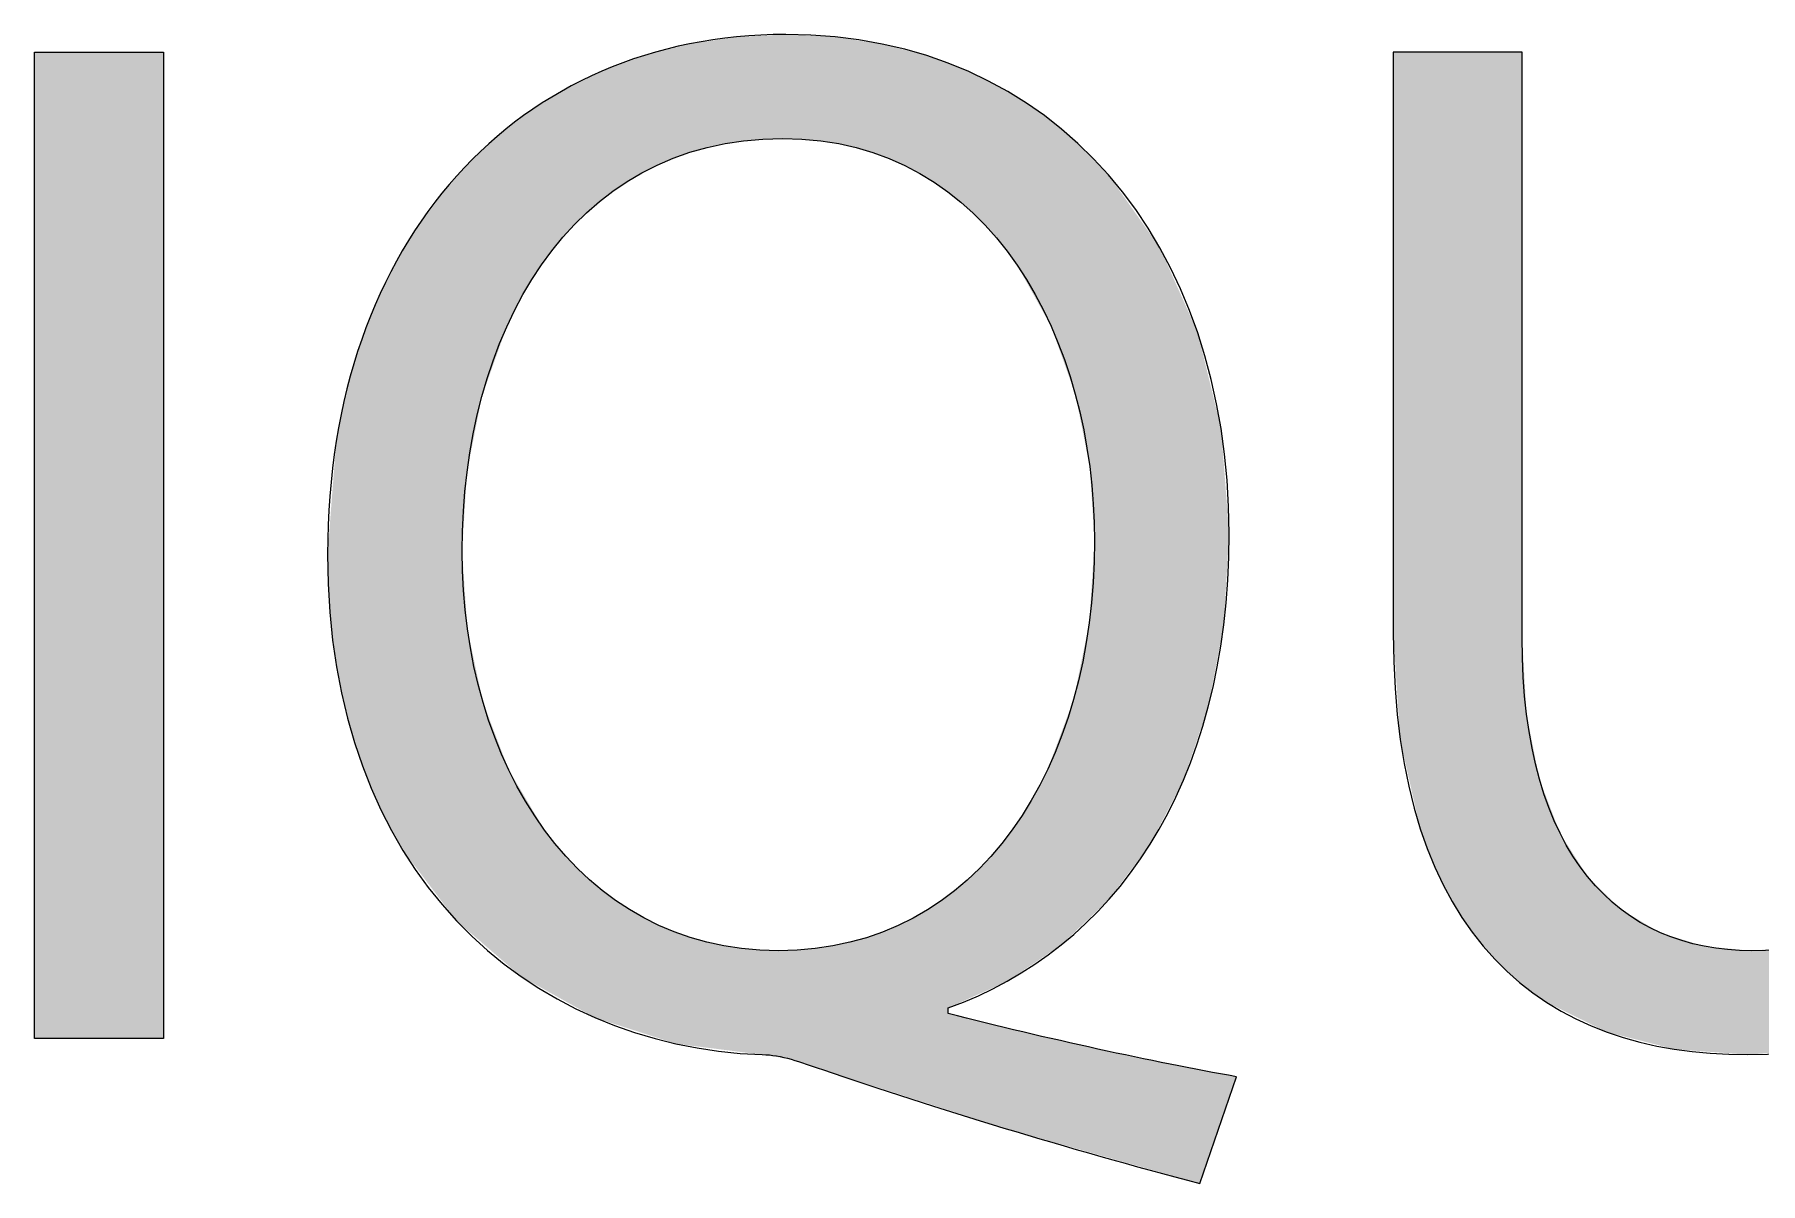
# Model space of a CAD drawing. Extents: x 0 to 360, y -268 to 0.
# Drawn here: x 331.18 to 334.715, y -194.297 to -191.943 of the extents above; entities that cross this region are included whole.
import ezdxf

# ---------------------------------------------------------------- set-up
doc = ezdxf.new("R2010")
doc.units = 0
doc.layers.add('LAYER_1', color=7, linetype='CONTINUOUS')

# ---------------------------------------------------------------- blocks, each defined once
blk = doc.blocks.new('*U411')
at = {"layer": 'LAYER_1', "color": 250, "extrusion": (0, 0, -1)}
for points in [[(-331.1801, -194), (-331.1801, -191.9792), (-331.444, -194)], [(-331.444, -194), (-331.1801, -191.9792), (-331.444, -191.9792)]]:
    blk.add_solid(points, dxfattribs=at)
blk = doc.blocks.new('*U412')
at = {"layer": 'LAYER_1', "color": 250}
for points in [[(332.6182, -192.1635), (332.5577, -191.9572), (332.6182, -191.9482)], [(332.6281, -192.1617), (332.6182, -191.9482), (332.6281, -191.9477)], [(332.6325, -192.1609), (332.6281, -191.9477), (332.6325, -191.9475)], [(332.6705, -192.1587), (332.6325, -191.9475), (332.6705, -191.9456)], [(332.7036, -192.1568), (332.6705, -191.9456), (332.7036, -191.9441)], [(332.7125, -192.1562), (332.7036, -191.9441), (332.7125, -191.9436)], [(332.7187, -192.1566), (332.7125, -191.9436), (332.7187, -191.9433)], [(332.7125, -192.1562), (332.7125, -191.9436), (332.7187, -192.1566)], [(332.7187, -192.1566), (332.7187, -191.9433), (332.7298, -192.1573)], [(332.7298, -192.1573), (332.7298, -191.9439), (332.7791, -192.1603)], [(332.7791, -192.1603), (332.7791, -191.9463), (332.7903, -192.161)], [(332.7903, -192.161), (332.7903, -191.9468), (332.7938, -192.1617)], [(332.7938, -192.1617), (332.7938, -191.947), (332.8199, -192.1667)], [(332.8199, -192.1667), (332.8199, -191.9483), (332.8503, -192.1725)], [(332.8503, -192.1725), (332.8503, -191.9528), (332.863, -192.1749)], [(332.4239, -192.2268), (332.3701, -192.0081), (332.4239, -191.9881)], [(332.4279, -192.2249), (332.4239, -191.9881), (332.4279, -191.9866)], [(332.4295, -192.2242), (332.4279, -191.9866), (332.4295, -191.9861)], [(332.4882, -192.1968), (332.4295, -191.9861), (332.4882, -191.9711)], [(332.4903, -192.1961), (332.4882, -191.9711), (332.4903, -191.9705)], [(332.4937, -192.195), (332.4903, -191.9705), (332.4937, -191.9696)], [(332.5217, -192.1861), (332.4937, -191.9696), (332.5217, -191.9625)], [(332.557, -192.1748), (332.5217, -191.9625), (332.557, -191.9573)], [(332.5577, -192.1746), (332.557, -191.9573), (332.5577, -191.9572)], [(332.863, -192.1749), (332.863, -191.9548), (332.9162, -192.1926)], [(332.9162, -192.1926), (332.9162, -191.9628), (332.9171, -192.1929)], [(332.9171, -192.1929), (332.9171, -191.963), (332.9306, -192.1974)], [(332.9306, -192.1974), (332.9306, -191.9665), (332.9794, -192.2211)], [(332.9794, -192.2211), (332.9794, -191.9793), (332.9931, -192.2277)], [(332.9931, -192.2277), (332.9931, -191.9828), (333.0075, -192.2371)], [(333.0075, -192.2371), (333.0075, -191.9866), (333.0373, -192.2567)], [(332.3419, -192.283), (332.3279, -192.0255), (332.3419, -192.0186)], [(332.3648, -192.2642), (332.3419, -192.0186), (332.3648, -192.0101)], [(332.3701, -192.2608), (332.3648, -192.0101), (332.3701, -192.0081)], [(333.0373, -192.2567), (333.0373, -191.9979), (333.0506, -192.2654)], [(333.0506, -192.2654), (333.0506, -192.0029), (333.0515, -192.2662)], [(333.0515, -192.2662), (333.0515, -192.0033), (333.0905, -192.2991)], [(333.0905, -192.2991), (333.0905, -192.018), (333.0934, -192.3016)], [(333.0934, -192.3016), (333.0934, -192.0192), (333.1029, -192.3096)], [(333.1029, -192.3096), (333.1029, -192.024), (333.139, -192.3479)], [(332.2623, -192.3588), (332.2592, -192.0598), (332.2623, -192.0582)], [(332.2684, -192.3524), (332.2623, -192.0582), (332.2684, -192.0552)], [(332.311, -192.3084), (332.2684, -192.0552), (332.311, -192.034)], [(332.3169, -192.3035), (332.311, -192.034), (332.3169, -192.031)], [(332.3279, -192.2945), (332.3169, -192.031), (332.3279, -192.0255)], [(333.139, -192.3479), (333.139, -192.0424), (333.1503, -192.3599)], [(333.1503, -192.3599), (333.1503, -192.0482), (333.1656, -192.3801)], [(333.1656, -192.3801), (333.1656, -192.0561), (333.1726, -192.3893)], [(333.1726, -192.3893), (333.1726, -192.0596), (333.1739, -192.391)], [(332.2188, -192.4149), (332.182, -192.1094), (332.2188, -192.0857)], [(332.2247, -192.4073), (332.2188, -192.0857), (332.2247, -192.082)], [(332.2592, -192.3627), (332.2247, -192.082), (332.2592, -192.0598)], [(333.1739, -192.391), (333.1739, -192.0603), (333.1827, -192.4026)], [(333.1827, -192.4026), (333.1827, -192.0661), (333.1926, -192.4156)], [(333.1926, -192.4156), (333.1926, -192.0726), (333.2215, -192.4678)], [(333.2215, -192.4678), (333.2215, -192.0917), (333.2486, -192.5164)], [(332.1769, -192.4834), (332.1518, -192.1337), (332.1769, -192.1135)], [(332.1805, -192.4761), (332.1769, -192.1135), (332.1805, -192.1105)], [(332.182, -192.4738), (332.1805, -192.1105), (332.182, -192.1094)], [(333.2486, -192.5164), (333.2486, -192.1095), (333.2555, -192.5288)], [(333.2555, -192.5288), (333.2555, -192.1152), (333.2621, -192.5408)], [(333.2621, -192.5408), (333.2621, -192.1208), (333.283, -192.5993)], [(332.1474, -192.5419), (332.1104, -192.1671), (332.1474, -192.1373)], [(332.1518, -192.5331), (332.1474, -192.1373), (332.1518, -192.1337)], [(333.283, -192.5993), (333.283, -192.138), (333.3083, -192.6704)], [(333.3083, -192.6704), (333.3083, -192.159), (333.3117, -192.68)], [(333.3117, -192.68), (333.3117, -192.1619), (333.3173, -192.7079)], [(332.0965, -192.685), (332.0667, -192.2108), (332.0965, -192.1811)], [(332.0989, -192.678), (332.0965, -192.1811), (332.0989, -192.1786)], [(332.1104, -192.6458), (332.0989, -192.1786), (332.1104, -192.1671)], [(333.3173, -192.7079), (333.3173, -192.1665), (333.3404, -192.8235)], [(333.3404, -192.8235), (333.3404, -192.1903), (333.3414, -192.8284)], [(333.3414, -192.8284), (333.3414, -192.1913), (333.3512, -192.981)], [(332.0445, -193.7588), (331.9857, -192.3059), (332.0445, -192.2331)], [(332.0448, -193.7591), (332.0445, -192.2331), (332.0448, -192.2327)], [(332.0445, -193.7588), (332.0445, -192.2331), (332.0448, -193.7591)], [(332.0559, -193.7687), (332.0448, -192.2327), (332.0559, -192.2217)], [(332.0448, -193.7591), (332.0448, -192.2327), (332.0559, -193.7687)], [(332.066, -192.8397), (332.0559, -192.2217), (332.066, -192.2115)], [(332.0667, -192.8359), (332.066, -192.2115), (332.0667, -192.2108)], [(331.9857, -193.6816), (331.9348, -192.3842), (331.9857, -192.3059)], [(331.9857, -193.6816), (331.9857, -192.3059), (332.0445, -193.7588)], [(331.9333, -193.6121), (331.8896, -192.4709), (331.9333, -192.3864)], [(331.9348, -193.6147), (331.9333, -192.3864), (331.9348, -192.3842)], [(331.9333, -193.6121), (331.9333, -192.3864), (331.9348, -193.6147)], [(331.9348, -193.6147), (331.9348, -192.3842), (331.9857, -193.6816)], [(331.888, -193.5279), (331.8515, -192.5649), (331.888, -192.474)], [(331.8896, -193.5316), (331.888, -192.474), (331.8896, -192.4709)], [(331.888, -193.5279), (331.888, -192.474), (331.8896, -193.5316)], [(331.8896, -193.5316), (331.8896, -192.4709), (331.9333, -193.6121)], [(331.8502, -193.4368), (331.8211, -192.6658), (331.8502, -192.5683)], [(331.8515, -193.4412), (331.8502, -192.5683), (331.8515, -192.5649)], [(331.8502, -193.4368), (331.8502, -192.5683), (331.8515, -193.4412)], [(331.8515, -193.4412), (331.8515, -192.5649), (331.888, -193.5279)], [(331.8201, -193.339), (331.7987, -192.7736), (331.8201, -192.6691)], [(331.8211, -193.3436), (331.8201, -192.6691), (331.8211, -192.6658)], [(331.8201, -193.339), (331.8201, -192.6691), (331.8211, -193.3436)], [(331.8211, -193.3436), (331.8211, -192.6658), (331.8502, -193.4368)], [(331.7982, -193.2345), (331.785, -192.9472), (331.7982, -192.7762)], [(331.7987, -193.2388), (331.7982, -192.7762), (331.7987, -192.7736)], [(331.7982, -193.2345), (331.7982, -192.7762), (331.7987, -193.2388)], [(331.7987, -193.2388), (331.7987, -192.7736), (331.8201, -193.339)], [(331.785, -193.1269), (331.7803, -193.0079), (331.785, -192.9472)], [(331.785, -193.1269), (331.785, -192.9472), (331.7982, -193.2345)], [(332.0559, -193.7687), (332.0559, -193.0017), (332.066, -193.7774)], [(333.3512, -193.7432), (333.3414, -193.1336), (333.3512, -192.981)], [(332.066, -193.7774), (332.066, -193.1499), (332.0667, -193.7781)], [(333.3404, -193.7535), (333.3173, -193.2615), (333.3404, -193.1487)], [(333.3414, -193.7526), (333.3404, -193.1487), (333.3414, -193.1336)], [(332.0667, -193.7781), (332.0667, -193.1609), (332.0965, -193.8037)], [(333.3173, -193.7756), (333.3117, -193.2888), (333.3173, -193.2615)], [(333.3117, -193.7809), (333.3083, -193.3056), (333.3117, -193.2888)], [(332.0965, -193.8037), (332.0965, -193.3002), (332.0989, -193.8059)], [(332.0989, -193.8059), (332.0989, -193.3118), (332.1104, -193.8158)], [(333.3083, -193.7842), (333.283, -193.3739), (333.3083, -193.3056)], [(332.1104, -193.8158), (332.1104, -193.3419), (332.1474, -193.8477)], [(333.283, -193.8083), (333.2621, -193.4301), (333.283, -193.3739)], [(333.2621, -193.8223), (333.2555, -193.448), (333.2621, -193.4301)], [(332.1474, -193.8477), (332.1474, -193.4389), (332.1518, -193.8515)], [(332.1518, -193.8515), (332.1518, -193.4505), (332.1769, -193.8732)], [(333.2486, -193.8314), (333.2215, -193.5128), (333.2486, -193.4612)], [(333.2555, -193.8268), (333.2486, -193.4612), (333.2555, -193.448)], [(332.1769, -193.8732), (332.1769, -193.4926), (332.1805, -193.8752)], [(332.1805, -193.8752), (332.1805, -193.4987), (332.182, -193.876)], [(332.182, -193.876), (332.182, -193.5012), (332.2188, -193.8965)], [(333.2215, -193.8496), (333.1926, -193.5573), (333.2215, -193.5128)], [(332.2188, -193.8965), (332.2188, -193.5631), (332.2247, -193.8998)], [(332.2247, -193.8998), (332.2247, -193.5729), (332.2592, -193.919)], [(333.1827, -193.8758), (333.1739, -193.5835), (333.1827, -193.5726)], [(333.1926, -193.8691), (333.1827, -193.5726), (333.1926, -193.5573)], [(333.1503, -193.8927), (333.139, -193.627), (333.1503, -193.6129)], [(333.1656, -193.8857), (333.1503, -193.6129), (333.1656, -193.5938)], [(333.1726, -193.8826), (333.1656, -193.5938), (333.1726, -193.5851)], [(333.1739, -193.8817), (333.1726, -193.5851), (333.1739, -193.5835)], [(332.2592, -193.919), (332.2592, -193.6155), (332.2623, -193.9207)], [(332.2623, -193.9207), (332.2623, -193.6193), (332.2684, -193.9242)], [(332.2684, -193.9242), (332.2684, -193.6268), (332.311, -193.9478)], [(333.139, -193.8978), (333.1029, -193.6631), (333.139, -193.627)], [(332.311, -193.9478), (332.311, -193.6692), (332.3169, -193.9512)], [(332.3169, -193.9512), (332.3169, -193.6751), (332.3279, -193.9573)], [(332.3279, -193.9573), (332.3279, -193.6838), (332.3419, -193.9618)], [(333.0905, -193.9197), (333.0515, -193.7066), (333.0905, -193.6756)], [(333.0934, -193.9184), (333.0905, -193.6756), (333.0934, -193.6726)], [(333.1029, -193.9141), (333.0934, -193.6726), (333.1029, -193.6631)], [(332.3419, -193.9618), (332.3419, -193.6949), (332.3648, -193.9692)], [(332.3648, -193.9692), (332.3648, -193.7131), (332.3701, -193.9709)], [(332.3701, -193.9709), (332.3701, -193.7174), (332.4239, -193.9882)], [(333.0373, -194.142), (333.0075, -193.7363), (333.0373, -193.7179)], [(333.0506, -194.1463), (333.0373, -193.7179), (333.0506, -193.7073)], [(333.0373, -194.142), (333.0373, -193.7179), (333.0506, -194.1463)], [(333.0515, -194.1466), (333.0506, -193.7073), (333.0515, -193.7066)], [(333.0506, -194.1463), (333.0506, -193.7073), (333.0515, -194.1466)], [(332.4239, -193.9882), (332.4239, -193.7506), (332.4279, -193.9895)], [(332.4279, -193.9895), (332.4279, -193.7531), (332.4295, -193.99)], [(332.4295, -193.99), (332.4295, -193.7538), (332.4882, -194.0089)], [(332.9794, -194.1234), (332.9306, -193.7759), (332.9794, -193.7536)], [(332.9931, -194.1278), (332.9794, -193.7536), (332.9931, -193.7451)], [(332.9794, -194.1234), (332.9794, -193.7536), (332.9931, -194.1278)], [(333.0075, -194.1324), (332.9931, -193.7451), (333.0075, -193.7363)], [(332.9931, -194.1278), (332.9931, -193.7451), (333.0075, -194.1324)], [(333.0075, -194.1324), (333.0075, -193.7363), (333.0373, -194.142)], [(332.4882, -194.0089), (332.4882, -193.7807), (332.4903, -194.0096)], [(332.4903, -194.0096), (332.4903, -193.7817), (332.4937, -194.0107)], [(332.4937, -194.0107), (332.4937, -193.7828), (332.5217, -194.0143)], [(332.5217, -194.0143), (332.5217, -193.7916), (332.557, -194.0187)], [(332.9162, -194.1029), (332.863, -193.799), (332.9162, -193.7823)], [(332.9171, -194.1032), (332.9162, -193.7823), (332.9171, -193.7821)], [(332.9162, -194.1029), (332.9162, -193.7823), (332.9171, -194.1032)], [(332.9306, -194.1076), (332.9171, -193.7821), (332.9306, -193.7759)], [(332.9171, -194.1032), (332.9171, -193.7821), (332.9306, -194.1076)], [(332.9306, -194.1076), (332.9306, -193.7759), (332.9794, -194.1234)], [(332.557, -194.0187), (332.557, -193.8028), (332.5577, -194.0188)], [(332.5577, -194.0188), (332.5577, -193.8029), (332.6182, -194.0265)], [(332.6182, -194.0265), (332.6182, -193.814), (332.6281, -194.0278)], [(332.6281, -194.0278), (332.6281, -193.8158), (332.6325, -194.0283)], [(332.6325, -194.0283), (332.6325, -193.816), (332.6705, -194.0331)], [(332.6705, -194.0331), (332.6705, -193.8183), (332.7036, -194.0384)], [(332.7125, -194.0398), (332.7036, -193.8202), (332.7125, -193.8197)], [(332.7036, -194.0384), (332.7036, -193.8202), (332.7125, -194.0398)], [(332.7187, -194.0408), (332.7125, -193.8197), (332.7187, -193.8193)], [(332.7125, -194.0398), (332.7125, -193.8197), (332.7187, -194.0408)], [(332.7298, -194.0426), (332.7187, -193.8193), (332.7298, -193.8187)], [(332.7187, -194.0408), (332.7187, -193.8193), (332.7298, -194.0426)], [(332.7791, -194.0586), (332.7298, -193.8187), (332.7791, -193.8158)], [(332.7298, -194.0426), (332.7298, -193.8187), (332.7791, -194.0586)], [(332.7903, -194.0623), (332.7791, -193.8158), (332.7903, -193.8138)], [(332.7791, -194.0586), (332.7791, -193.8158), (332.7903, -194.0623)], [(332.7938, -194.0634), (332.7903, -193.8138), (332.7938, -193.8132)], [(332.7903, -194.0623), (332.7903, -193.8138), (332.7938, -194.0634)], [(332.8199, -194.0718), (332.7938, -193.8132), (332.8199, -193.8085)], [(332.7938, -194.0634), (332.7938, -193.8132), (332.8199, -194.0718)], [(332.8503, -194.0817), (332.8199, -193.8085), (332.8503, -193.803)], [(332.8199, -194.0718), (332.8199, -193.8085), (332.8503, -194.0817)], [(332.863, -194.0858), (332.8503, -193.803), (332.863, -193.799)], [(332.8503, -194.0817), (332.8503, -193.803), (332.863, -194.0858)], [(332.863, -194.0858), (332.863, -193.799), (332.9162, -194.1029)], [(333.0515, -194.1466), (333.0515, -193.9491), (333.0905, -194.1592)], [(333.0905, -194.1592), (333.0905, -193.9583), (333.0934, -194.1602)], [(333.0934, -194.1602), (333.0934, -193.959), (333.1029, -194.1632)], [(333.1029, -194.1632), (333.1029, -193.9612), (333.139, -194.1748)], [(333.139, -194.1748), (333.139, -193.9697), (333.1503, -194.1785)], [(333.1503, -194.1785), (333.1503, -193.9724), (333.1656, -194.1835)], [(333.1656, -194.1835), (333.1656, -193.9761), (333.1726, -194.1854)], [(333.1726, -194.1854), (333.1726, -193.9777), (333.1739, -194.1858)], [(333.1739, -194.1858), (333.1739, -193.978), (333.1827, -194.1883)], [(333.1827, -194.1883), (333.1827, -193.9801), (333.1926, -194.1911)], [(333.1926, -194.1911), (333.1926, -193.9824), (333.2215, -194.1993)], [(333.2215, -194.1993), (333.2215, -193.9893), (333.2486, -194.2069)], [(333.2486, -194.2069), (333.2486, -193.9957), (333.2555, -194.2089)], [(333.2555, -194.2089), (333.2555, -193.9973), (333.2621, -194.2108)], [(333.2621, -194.2108), (333.2621, -193.9989), (333.283, -194.2167)], [(333.283, -194.2167), (333.283, -194.0038), (333.3083, -194.2238)], [(333.3083, -194.2238), (333.3083, -194.0098), (333.3117, -194.2248)], [(333.3117, -194.2248), (333.3117, -194.0106), (333.3173, -194.2264)], [(333.3173, -194.2264), (333.3173, -194.0119), (333.3404, -194.2329)], [(333.3404, -194.2329), (333.3404, -194.0174), (333.3414, -194.2332)], [(333.3414, -194.2332), (333.3414, -194.0176), (333.3512, -194.236)], [(333.3512, -194.236), (333.3512, -194.02), (333.3579, -194.2379)], [(333.3579, -194.2379), (333.3579, -194.0215), (333.3797, -194.244)], [(333.3797, -194.244), (333.3797, -194.0259), (333.381, -194.2444)], [(333.381, -194.2444), (333.381, -194.0262), (333.465, -194.2682)], [(333.465, -194.2682), (333.465, -194.0429), (333.485, -194.2738)], [(333.485, -194.2738), (333.485, -194.0469), (333.5333, -194.2875)], [(333.5333, -194.2875), (333.5333, -194.0565), (333.5626, -194.2958)], [(333.5626, -194.2958), (333.5626, -194.0624), (333.5669, -194.297)]]:
    blk.add_solid(points, dxfattribs=at)
at = {"layer": 'LAYER_1', "color": 250, "extrusion": (0, 0, -1)}
for points in [[(-332.6182, -192.1635), (-332.6182, -191.9482), (-332.6281, -192.1617)], [(-332.6281, -192.1617), (-332.6281, -191.9477), (-332.6325, -192.1609)], [(-332.6325, -192.1609), (-332.6325, -191.9475), (-332.6705, -192.1587)], [(-332.6705, -192.1587), (-332.6705, -191.9456), (-332.7036, -192.1568)], [(-332.7036, -192.1568), (-332.7036, -191.9441), (-332.7125, -192.1562)], [(-332.7298, -192.1573), (-332.7187, -191.9433), (-332.7298, -191.9439)], [(-332.7791, -192.1603), (-332.7298, -191.9439), (-332.7791, -191.9463)], [(-332.7903, -192.161), (-332.7791, -191.9463), (-332.7903, -191.9468)], [(-332.7938, -192.1617), (-332.7903, -191.9468), (-332.7938, -191.947)], [(-332.8199, -192.1667), (-332.7938, -191.947), (-332.8199, -191.9483)], [(-332.8503, -192.1725), (-332.8199, -191.9483), (-332.8503, -191.9528)], [(-332.863, -192.1749), (-332.8503, -191.9528), (-332.863, -191.9548)], [(-332.4239, -192.2268), (-332.4239, -191.9881), (-332.4279, -192.2249)], [(-332.4279, -192.2249), (-332.4279, -191.9866), (-332.4295, -192.2242)], [(-332.4295, -192.2242), (-332.4295, -191.9861), (-332.4882, -192.1968)], [(-332.4882, -192.1968), (-332.4882, -191.9711), (-332.4903, -192.1961)], [(-332.4903, -192.1961), (-332.4903, -191.9705), (-332.4937, -192.195)], [(-332.4937, -192.195), (-332.4937, -191.9696), (-332.5217, -192.1861)], [(-332.5217, -192.1861), (-332.5217, -191.9625), (-332.557, -192.1748)], [(-332.557, -192.1748), (-332.557, -191.9573), (-332.5577, -192.1746)], [(-332.5577, -192.1746), (-332.5577, -191.9572), (-332.6182, -192.1635)], [(-332.9162, -192.1926), (-332.863, -191.9548), (-332.9162, -191.9628)], [(-332.9171, -192.1929), (-332.9162, -191.9628), (-332.9171, -191.963)], [(-332.9306, -192.1974), (-332.9171, -191.963), (-332.9306, -191.9665)], [(-332.9794, -192.2211), (-332.9306, -191.9665), (-332.9794, -191.9793)], [(-332.9931, -192.2277), (-332.9794, -191.9793), (-332.9931, -191.9828)], [(-333.0075, -192.2371), (-332.9931, -191.9828), (-333.0075, -191.9866)], [(-333.0373, -192.2567), (-333.0075, -191.9866), (-333.0373, -191.9979)], [(-332.3419, -192.283), (-332.3419, -192.0186), (-332.3648, -192.2642)], [(-332.3648, -192.2642), (-332.3648, -192.0101), (-332.3701, -192.2608)], [(-332.3701, -192.2608), (-332.3701, -192.0081), (-332.4239, -192.2268)], [(-333.0506, -192.2654), (-333.0373, -191.9979), (-333.0506, -192.0029)], [(-333.0515, -192.2662), (-333.0506, -192.0029), (-333.0515, -192.0033)], [(-333.0905, -192.2991), (-333.0515, -192.0033), (-333.0905, -192.018)], [(-333.0934, -192.3016), (-333.0905, -192.018), (-333.0934, -192.0192)], [(-333.1029, -192.3096), (-333.0934, -192.0192), (-333.1029, -192.024)], [(-333.139, -192.3479), (-333.1029, -192.024), (-333.139, -192.0424)], [(-332.2623, -192.3588), (-332.2623, -192.0582), (-332.2684, -192.3524)], [(-332.2684, -192.3524), (-332.2684, -192.0552), (-332.311, -192.3084)], [(-332.311, -192.3084), (-332.311, -192.034), (-332.3169, -192.3035)], [(-332.3169, -192.3035), (-332.3169, -192.031), (-332.3279, -192.2945)], [(-332.3279, -192.2945), (-332.3279, -192.0255), (-332.3419, -192.283)], [(-333.1503, -192.3599), (-333.139, -192.0424), (-333.1503, -192.0482)], [(-333.1656, -192.3801), (-333.1503, -192.0482), (-333.1656, -192.0561)], [(-333.1726, -192.3893), (-333.1656, -192.0561), (-333.1726, -192.0596)], [(-333.1739, -192.391), (-333.1726, -192.0596), (-333.1739, -192.0603)], [(-332.2188, -192.4149), (-332.2188, -192.0857), (-332.2247, -192.4073)], [(-332.2247, -192.4073), (-332.2247, -192.082), (-332.2592, -192.3627)], [(-332.2592, -192.3627), (-332.2592, -192.0598), (-332.2623, -192.3588)], [(-333.1827, -192.4026), (-333.1739, -192.0603), (-333.1827, -192.0661)], [(-333.1926, -192.4156), (-333.1827, -192.0661), (-333.1926, -192.0726)], [(-333.2215, -192.4678), (-333.1926, -192.0726), (-333.2215, -192.0917)], [(-333.2486, -192.5164), (-333.2215, -192.0917), (-333.2486, -192.1095)], [(-332.1769, -192.4834), (-332.1769, -192.1135), (-332.1805, -192.4761)], [(-332.1805, -192.4761), (-332.1805, -192.1105), (-332.182, -192.4738)], [(-332.182, -192.4738), (-332.182, -192.1094), (-332.2188, -192.4149)], [(-333.2555, -192.5288), (-333.2486, -192.1095), (-333.2555, -192.1152)], [(-333.2621, -192.5408), (-333.2555, -192.1152), (-333.2621, -192.1208)], [(-333.283, -192.5993), (-333.2621, -192.1208), (-333.283, -192.138)], [(-332.1474, -192.5419), (-332.1474, -192.1373), (-332.1518, -192.5331)], [(-332.1518, -192.5331), (-332.1518, -192.1337), (-332.1769, -192.4834)], [(-333.3083, -192.6704), (-333.283, -192.138), (-333.3083, -192.159)], [(-333.3117, -192.68), (-333.3083, -192.159), (-333.3117, -192.1619)], [(-333.3173, -192.7079), (-333.3117, -192.1619), (-333.3173, -192.1665)], [(-332.0965, -192.685), (-332.0965, -192.1811), (-332.0989, -192.678)], [(-332.0989, -192.678), (-332.0989, -192.1786), (-332.1104, -192.6458)], [(-332.1104, -192.6458), (-332.1104, -192.1671), (-332.1474, -192.5419)], [(-333.3404, -192.8235), (-333.3173, -192.1665), (-333.3404, -192.1903)], [(-333.3414, -192.8284), (-333.3404, -192.1903), (-333.3414, -192.1913)], [(-333.3512, -192.981), (-333.3414, -192.1913), (-333.3512, -192.2015)], [(-332.0559, -193.0017), (-332.0559, -192.2217), (-332.066, -192.8397)], [(-332.066, -192.8397), (-332.066, -192.2115), (-332.0667, -192.8359)], [(-332.0667, -192.8359), (-332.0667, -192.2108), (-332.0965, -192.685)], [(-333.3512, -193.7432), (-333.3512, -192.2015), (-333.3579, -193.7369)], [(-333.3579, -193.7369), (-333.3512, -192.2015), (-333.3579, -192.2083)], [(-333.3579, -193.7369), (-333.3579, -192.2083), (-333.3797, -193.716)], [(-333.3797, -193.716), (-333.3579, -192.2083), (-333.3797, -192.2308)], [(-333.3797, -193.716), (-333.3797, -192.2308), (-333.381, -193.7148)], [(-333.381, -193.7148), (-333.3797, -192.2308), (-333.381, -192.2326)], [(-333.381, -193.7148), (-333.381, -192.2326), (-333.465, -193.6022)], [(-333.465, -193.6022), (-333.381, -192.2326), (-333.465, -192.3517)], [(-333.465, -193.6022), (-333.465, -192.3517), (-333.485, -193.5637)], [(-333.485, -193.5637), (-333.465, -192.3517), (-333.485, -192.3801)], [(-333.485, -193.5637), (-333.485, -192.3801), (-333.5333, -193.4708)], [(-333.5333, -193.4708), (-333.485, -192.3801), (-333.5333, -192.4885)], [(-333.5333, -193.4708), (-333.5333, -192.4885), (-333.5626, -193.3845)], [(-333.5626, -193.3845), (-333.5333, -192.4885), (-333.5626, -192.5543)], [(-333.5626, -193.3845), (-333.5626, -192.5543), (-333.5669, -193.3717)], [(-333.5669, -193.3717), (-333.5626, -192.5543), (-333.5669, -192.5721)], [(-333.5669, -193.3717), (-333.5669, -192.5721), (-333.5841, -193.3208)], [(-333.5841, -193.3208), (-333.5669, -192.5721), (-333.5841, -192.6427)], [(-333.5841, -193.3208), (-333.5841, -192.6427), (-333.6105, -193.1812)], [(-333.6105, -193.1812), (-333.5841, -192.6427), (-333.6105, -192.7506)], [(-333.6105, -193.1812), (-333.6105, -192.7506), (-333.6159, -193.1524)], [(-333.6159, -193.1524), (-333.6105, -192.7506), (-333.6159, -192.8219)], [(-333.6159, -193.1524), (-333.6159, -192.8219), (-333.6268, -192.9658)], [(-332.066, -193.7774), (-332.0559, -193.0017), (-332.066, -193.1499)], [(-332.0667, -193.7781), (-332.066, -193.1499), (-332.0667, -193.1609)], [(-333.3404, -193.7535), (-333.3404, -193.1487), (-333.3414, -193.7526)], [(-333.3414, -193.7526), (-333.3414, -193.1336), (-333.3512, -193.7432)], [(-332.0965, -193.8037), (-332.0667, -193.1609), (-332.0965, -193.3002)], [(-333.3173, -193.7756), (-333.3173, -193.2615), (-333.3404, -193.7535)], [(-333.3117, -193.7809), (-333.3117, -193.2888), (-333.3173, -193.7756)], [(-332.0989, -193.8059), (-332.0965, -193.3002), (-332.0989, -193.3118)], [(-332.1104, -193.8158), (-332.0989, -193.3118), (-332.1104, -193.3419)], [(-333.3083, -193.7842), (-333.3083, -193.3056), (-333.3117, -193.7809)], [(-332.1474, -193.8477), (-332.1104, -193.3419), (-332.1474, -193.4389)], [(-333.283, -193.8083), (-333.283, -193.3739), (-333.3083, -193.7842)], [(-333.2621, -193.8223), (-333.2621, -193.4301), (-333.283, -193.8083)], [(-332.1518, -193.8515), (-332.1474, -193.4389), (-332.1518, -193.4505)], [(-332.1769, -193.8732), (-332.1518, -193.4505), (-332.1769, -193.4926)], [(-333.2486, -193.8314), (-333.2486, -193.4612), (-333.2555, -193.8268)], [(-333.2555, -193.8268), (-333.2555, -193.448), (-333.2621, -193.8223)], [(-332.1805, -193.8752), (-332.1769, -193.4926), (-332.1805, -193.4987)], [(-332.182, -193.876), (-332.1805, -193.4987), (-332.182, -193.5012)], [(-332.2188, -193.8965), (-332.182, -193.5012), (-332.2188, -193.5631)], [(-333.2215, -193.8496), (-333.2215, -193.5128), (-333.2486, -193.8314)], [(-332.2247, -193.8998), (-332.2188, -193.5631), (-332.2247, -193.5729)], [(-332.2592, -193.919), (-332.2247, -193.5729), (-332.2592, -193.6155)], [(-333.1827, -193.8758), (-333.1827, -193.5726), (-333.1926, -193.8691)], [(-333.1926, -193.8691), (-333.1926, -193.5573), (-333.2215, -193.8496)], [(-333.1503, -193.8927), (-333.1503, -193.6129), (-333.1656, -193.8857)], [(-333.1656, -193.8857), (-333.1656, -193.5938), (-333.1726, -193.8826)], [(-333.1726, -193.8826), (-333.1726, -193.5851), (-333.1739, -193.8817)], [(-333.1739, -193.8817), (-333.1739, -193.5835), (-333.1827, -193.8758)], [(-332.2623, -193.9207), (-332.2592, -193.6155), (-332.2623, -193.6193)], [(-332.2684, -193.9242), (-332.2623, -193.6193), (-332.2684, -193.6268)], [(-332.311, -193.9478), (-332.2684, -193.6268), (-332.311, -193.6692)], [(-333.139, -193.8978), (-333.139, -193.627), (-333.1503, -193.8927)], [(-332.3169, -193.9512), (-332.311, -193.6692), (-332.3169, -193.6751)], [(-332.3279, -193.9573), (-332.3169, -193.6751), (-332.3279, -193.6838)], [(-332.3419, -193.9618), (-332.3279, -193.6838), (-332.3419, -193.6949)], [(-333.0905, -193.9197), (-333.0905, -193.6756), (-333.0934, -193.9184)], [(-333.0934, -193.9184), (-333.0934, -193.6726), (-333.1029, -193.9141)], [(-333.1029, -193.9141), (-333.1029, -193.6631), (-333.139, -193.8978)], [(-332.3648, -193.9692), (-332.3419, -193.6949), (-332.3648, -193.7131)], [(-332.3701, -193.9709), (-332.3648, -193.7131), (-332.3701, -193.7174)], [(-332.4239, -193.9882), (-332.3701, -193.7174), (-332.4239, -193.7506)], [(-333.0515, -193.9373), (-333.0515, -193.7066), (-333.0905, -193.9197)], [(-332.4279, -193.9895), (-332.4239, -193.7506), (-332.4279, -193.7531)], [(-332.4295, -193.99), (-332.4279, -193.7531), (-332.4295, -193.7538)], [(-332.4882, -194.0089), (-332.4295, -193.7538), (-332.4882, -193.7807)], [(-332.4903, -194.0096), (-332.4882, -193.7807), (-332.4903, -193.7817)], [(-332.4937, -194.0107), (-332.4903, -193.7817), (-332.4937, -193.7828)], [(-332.5217, -194.0143), (-332.4937, -193.7828), (-332.5217, -193.7916)], [(-332.557, -194.0187), (-332.5217, -193.7916), (-332.557, -193.8028)], [(-332.5577, -194.0188), (-332.557, -193.8028), (-332.5577, -193.8029)], [(-332.6182, -194.0265), (-332.5577, -193.8029), (-332.6182, -193.814)], [(-332.6281, -194.0278), (-332.6182, -193.814), (-332.6281, -193.8158)], [(-332.6325, -194.0283), (-332.6281, -193.8158), (-332.6325, -193.816)], [(-332.6705, -194.0331), (-332.6325, -193.816), (-332.6705, -193.8183)], [(-332.7036, -194.0384), (-332.6705, -193.8183), (-332.7036, -193.8202)], [(-333.0905, -194.1592), (-333.0515, -193.9491), (-333.0905, -193.9583)], [(-333.0934, -194.1602), (-333.0905, -193.9583), (-333.0934, -193.959)], [(-333.1029, -194.1632), (-333.0934, -193.959), (-333.1029, -193.9612)], [(-333.139, -194.1748), (-333.1029, -193.9612), (-333.139, -193.9697)], [(-333.1503, -194.1785), (-333.139, -193.9697), (-333.1503, -193.9724)], [(-333.1656, -194.1835), (-333.1503, -193.9724), (-333.1656, -193.9761)], [(-333.1726, -194.1854), (-333.1656, -193.9761), (-333.1726, -193.9777)], [(-333.1739, -194.1858), (-333.1726, -193.9777), (-333.1739, -193.978)], [(-333.1827, -194.1883), (-333.1739, -193.978), (-333.1827, -193.9801)], [(-333.1926, -194.1911), (-333.1827, -193.9801), (-333.1926, -193.9824)], [(-333.2215, -194.1993), (-333.1926, -193.9824), (-333.2215, -193.9893)], [(-333.2486, -194.2069), (-333.2215, -193.9893), (-333.2486, -193.9957)], [(-333.2555, -194.2089), (-333.2486, -193.9957), (-333.2555, -193.9973)], [(-333.2621, -194.2108), (-333.2555, -193.9973), (-333.2621, -193.9989)], [(-333.283, -194.2167), (-333.2621, -193.9989), (-333.283, -194.0038)], [(-333.3083, -194.2238), (-333.283, -194.0038), (-333.3083, -194.0098)], [(-333.3117, -194.2248), (-333.3083, -194.0098), (-333.3117, -194.0106)], [(-333.3173, -194.2264), (-333.3117, -194.0106), (-333.3173, -194.0119)], [(-333.3404, -194.2329), (-333.3173, -194.0119), (-333.3404, -194.0174)], [(-333.3414, -194.2332), (-333.3404, -194.0174), (-333.3414, -194.0176)], [(-333.3512, -194.236), (-333.3414, -194.0176), (-333.3512, -194.02)], [(-333.3579, -194.2379), (-333.3512, -194.02), (-333.3579, -194.0215)], [(-333.3797, -194.244), (-333.3579, -194.0215), (-333.3797, -194.0259)], [(-333.381, -194.2444), (-333.3797, -194.0259), (-333.381, -194.0262)], [(-333.465, -194.2682), (-333.381, -194.0262), (-333.465, -194.0429)], [(-333.485, -194.2738), (-333.465, -194.0429), (-333.485, -194.0469)], [(-333.5333, -194.2875), (-333.485, -194.0469), (-333.5333, -194.0565)], [(-333.5626, -194.2958), (-333.5333, -194.0565), (-333.5626, -194.0624)], [(-333.5669, -194.297), (-333.5626, -194.0624), (-333.5669, -194.0633)], [(-333.5669, -194.297), (-333.5669, -194.0633), (-333.5841, -194.2468)], [(-333.5841, -194.2468), (-333.5669, -194.0633), (-333.5841, -194.0667)], [(-333.5841, -194.2468), (-333.5841, -194.0667), (-333.6105, -194.1701)], [(-333.6105, -194.1701), (-333.5841, -194.0667), (-333.6105, -194.072)], [(-333.6105, -194.1701), (-333.6105, -194.072), (-333.6159, -194.1543)], [(-333.6159, -194.1543), (-333.6105, -194.072), (-333.6159, -194.073)], [(-333.6159, -194.1543), (-333.6159, -194.073), (-333.6268, -194.1224)], [(-333.6268, -194.1224), (-333.6159, -194.073), (-333.6268, -194.0752)], [(-333.6268, -194.1224), (-333.6268, -194.0752), (-333.642, -194.0782)]]:
    blk.add_solid(points, dxfattribs=at)
blk = doc.blocks.new('*U413')
at = {"layer": 'LAYER_1', "color": 250}
for points in [[(333.9631, -193.1698), (333.9631, -191.9792), (333.9773, -193.3877)], [(333.9773, -193.3877), (333.9773, -191.9792), (334.0183, -193.5704)], [(334.0183, -193.5704), (334.0183, -191.9792), (334.0481, -193.6491)], [(334.0481, -193.6491), (334.0481, -191.9792), (334.0836, -193.7197)], [(334.0836, -193.7197), (334.0836, -191.9792), (334.1247, -193.7825)], [(334.1247, -193.7825), (334.1247, -191.9792), (334.1708, -193.8376)], [(334.1708, -193.8376), (334.1708, -191.9792), (334.2218, -193.8854)], [(334.2218, -193.8854), (334.2218, -191.9792), (334.227, -193.8891)], [(334.227, -193.8891), (334.227, -193.1787), (334.2361, -193.8958)], [(335.1895, -193.8713), (335.1814, -193.3196), (335.1895, -193.1787)], [(335.1814, -193.8787), (335.1806, -193.3337), (335.1814, -193.3196)], [(334.2361, -193.8958), (334.2361, -193.3355), (334.2625, -193.9151)], [(335.1806, -193.8793), (335.1544, -193.4662), (335.1806, -193.3337)], [(334.2625, -193.9151), (334.2625, -193.4688), (334.2774, -193.926)], [(335.1544, -193.8981), (335.1229, -193.5487), (335.1544, -193.4662)], [(334.2774, -193.926), (334.2774, -193.5078), (334.3047, -193.9394)], [(334.3047, -193.9394), (334.3047, -193.5794), (334.361, -193.9672)], [(335.1122, -193.9259), (335.0549, -193.6659), (335.1122, -193.5767)], [(335.1229, -193.9207), (335.1122, -193.5767), (335.1229, -193.5487)], [(334.361, -193.9672), (334.361, -193.6682), (334.4008, -193.9868)], [(335.0549, -193.9538), (334.9927, -193.7256), (335.0549, -193.6659)], [(334.4008, -193.9868), (334.4008, -193.7073), (334.43, -193.9942)], [(334.43, -193.9942), (334.43, -193.7359), (334.5101, -194.0146)], [(334.9837, -193.9864), (334.8997, -193.7824), (334.9837, -193.7342)], [(334.9927, -193.9841), (334.9837, -193.7342), (334.9927, -193.7256)], [(334.5101, -194.0146), (334.5101, -193.7833), (334.5387, -194.0219)], [(334.8997, -194.0077), (334.8471, -193.798), (334.8997, -193.7824)], [(334.5387, -194.0219), (334.5387, -193.7921), (334.5998, -194.0264)], [(334.5998, -194.0264), (334.5998, -193.8111), (334.6886, -194.0331)], [(334.804, -194.0244), (334.6976, -193.8202), (334.804, -193.8108)], [(334.8471, -194.0211), (334.804, -193.8108), (334.8471, -193.798)]]:
    blk.add_solid(points, dxfattribs=at)
at = {"layer": 'LAYER_1', "color": 250, "extrusion": (0, 0, -1)}
for points in [[(-333.9773, -193.3877), (-333.9631, -191.9792), (-333.9773, -191.9792)], [(-334.0183, -193.5704), (-333.9773, -191.9792), (-334.0183, -191.9792)], [(-334.0481, -193.6491), (-334.0183, -191.9792), (-334.0481, -191.9792)], [(-334.0836, -193.7197), (-334.0481, -191.9792), (-334.0836, -191.9792)], [(-334.1247, -193.7825), (-334.0836, -191.9792), (-334.1247, -191.9792)], [(-334.1708, -193.8376), (-334.1247, -191.9792), (-334.1708, -191.9792)], [(-334.2218, -193.8854), (-334.1708, -191.9792), (-334.2218, -191.9792)], [(-334.227, -193.8891), (-334.2218, -191.9792), (-334.227, -191.9792)], [(-335.1895, -193.8713), (-335.1895, -191.9792), (-335.2351, -193.8296)], [(-335.2351, -193.8296), (-335.1895, -191.9792), (-335.2351, -191.9792)], [(-335.2351, -193.8296), (-335.2351, -191.9792), (-335.2837, -193.7733)], [(-335.2837, -193.7733), (-335.2351, -191.9792), (-335.2837, -191.9792)], [(-335.2837, -193.7733), (-335.2837, -191.9792), (-335.3268, -193.7095)], [(-335.3268, -193.7095), (-335.2837, -191.9792), (-335.3268, -191.9792)], [(-335.3268, -193.7095), (-335.3268, -191.9792), (-335.3642, -193.6381)], [(-335.3642, -193.6381), (-335.3268, -191.9792), (-335.3642, -191.9792)], [(-335.3642, -193.6381), (-335.3642, -191.9792), (-335.3955, -193.5589)], [(-335.3955, -193.5589), (-335.3642, -191.9792), (-335.3955, -191.9792)], [(-335.3955, -193.5589), (-335.3955, -191.9792), (-335.4203, -193.4717)], [(-335.4203, -193.4717), (-335.3955, -191.9792), (-335.4203, -191.9792)], [(-335.4203, -193.4717), (-335.4203, -191.9792), (-335.4385, -193.3764)], [(-335.4385, -193.3764), (-335.4203, -191.9792), (-335.4385, -191.9792)], [(-335.4385, -193.3764), (-335.4385, -191.9792), (-335.4534, -193.1608)], [(-335.4534, -193.1608), (-335.4385, -191.9792), (-335.4534, -191.9792)], [(-334.2361, -193.8958), (-334.227, -193.1787), (-334.2361, -193.3355)], [(-335.1814, -193.8787), (-335.1814, -193.3196), (-335.1895, -193.8713)], [(-334.2625, -193.9151), (-334.2361, -193.3355), (-334.2625, -193.4688)], [(-335.1806, -193.8793), (-335.1806, -193.3337), (-335.1814, -193.8787)], [(-334.2774, -193.926), (-334.2625, -193.4688), (-334.2774, -193.5078)], [(-335.1544, -193.8981), (-335.1544, -193.4662), (-335.1806, -193.8793)], [(-334.3047, -193.9394), (-334.2774, -193.5078), (-334.3047, -193.5794)], [(-334.361, -193.9672), (-334.3047, -193.5794), (-334.361, -193.6682)], [(-335.1122, -193.9259), (-335.1122, -193.5767), (-335.1229, -193.9207)], [(-335.1229, -193.9207), (-335.1229, -193.5487), (-335.1544, -193.8981)], [(-334.4008, -193.9868), (-334.361, -193.6682), (-334.4008, -193.7073)], [(-335.0549, -193.9538), (-335.0549, -193.6659), (-335.1122, -193.9259)], [(-334.43, -193.9942), (-334.4008, -193.7073), (-334.43, -193.7359)], [(-334.5101, -194.0146), (-334.43, -193.7359), (-334.5101, -193.7833)], [(-334.9837, -193.9864), (-334.9837, -193.7342), (-334.9927, -193.9841)], [(-334.9927, -193.9841), (-334.9927, -193.7256), (-335.0549, -193.9538)], [(-334.5387, -194.0219), (-334.5101, -193.7833), (-334.5387, -193.7921)], [(-334.8997, -194.0077), (-334.8997, -193.7824), (-334.9837, -193.9864)], [(-334.5998, -194.0264), (-334.5387, -193.7921), (-334.5998, -193.8111)], [(-334.6886, -194.0331), (-334.5998, -193.8111), (-334.6886, -193.8194)], [(-334.6886, -194.0331), (-334.6886, -193.8194), (-334.6976, -194.0324)], [(-334.6976, -194.0324), (-334.6886, -193.8194), (-334.6976, -193.8202)], [(-334.6976, -194.0324), (-334.6976, -193.8202), (-334.804, -194.0244)], [(-334.804, -194.0244), (-334.804, -193.8108), (-334.8471, -194.0211)], [(-334.8471, -194.0211), (-334.8471, -193.798), (-334.8997, -194.0077)]]:
    blk.add_solid(points, dxfattribs=at)
blk = doc.blocks.new('BLOCK_49')
at = {"layer": 'LAYER_1'}
blk.add_lwpolyline([(331.444, -191.9792), (331.444, -194), (331.1801, -194), (331.1801, -191.9792), (331.444, -191.9792)], dxfattribs=at)
for points, knots in [([(333.5669, -194.297), (333.294, -194.225), (333.0274, -194.144), (332.7938, -194.0634), (332.7483, -194.0483), (332.7098, -194.0331), (332.6705, -194.0331), (332.1882, -194.0152), (331.7803, -193.6614), (331.7803, -193.0079), (331.7803, -192.3602), (332.173, -191.9433), (332.7187, -191.9433), (333.2706, -191.9433), (333.6268, -192.3691), (333.6268, -192.9658), (333.6268, -193.4874), (333.3871, -193.8175), (333.0515, -193.9373), (333.0515, -193.9373), (333.0515, -193.9491), (333.0515, -193.9491), (333.252, -194), (333.4711, -194.0483), (333.642, -194.0782), (333.642, -194.0782), (333.5669, -194.297), (333.5669, -194.297)], [0, 0, 0, 0, 1, 1, 1, 2, 2, 2, 3, 3, 3, 4, 4, 4, 5, 5, 5, 6, 6, 6, 7, 7, 7, 8, 8, 8, 9, 9, 9, 9]), ([(334.227, -191.9792), (334.227, -191.9792), (334.227, -193.1787), (334.227, -193.1787), (334.227, -193.6287), (334.4275, -193.8202), (334.6976, -193.8202), (334.9945, -193.8202), (335.1895, -193.6225), (335.1895, -193.1787), (335.1895, -193.1787), (335.1895, -191.9792), (335.1895, -191.9792), (335.1895, -191.9792), (335.4534, -191.9792), (335.4534, -191.9792), (335.4534, -191.9792), (335.4534, -193.1608), (335.4534, -193.1608), (335.4534, -193.7813), (335.1261, -194.0331), (334.6886, -194.0331), (334.2752, -194.0331), (333.9631, -193.7995), (333.9631, -193.1698), (333.9631, -193.1698), (333.9631, -191.9792), (333.9631, -191.9792), (333.9631, -191.9792), (334.227, -191.9792), (334.227, -191.9792)], [0, 0, 0, 0, 1, 1, 1, 2, 2, 2, 3, 3, 3, 4, 4, 4, 5, 5, 5, 6, 6, 6, 7, 7, 7, 8, 8, 8, 9, 9, 9, 10, 10, 10, 10]), ([(333.3512, -192.981), (333.3512, -192.5731), (333.1411, -192.1562), (332.7125, -192.1562), (332.2715, -192.1562), (332.0559, -192.5641), (332.0559, -193.0017), (332.0559, -193.4337), (332.2901, -193.8202), (332.7036, -193.8202), (333.1177, -193.8202), (333.3512, -193.4395), (333.3512, -192.981)], [0, 0, 0, 0, 1, 1, 1, 2, 2, 2, 3, 3, 3, 4, 4, 4, 4])]:
    blk.add_open_spline(points, degree=3, knots=knots, dxfattribs=at)
at = {"layer": 'LAYER_1', "color": 250}
for name in ['*U412', '*U411', '*U413']:
    blk.add_blockref(name, (0, 0), dxfattribs=at)
blk = doc.blocks.new('BLOCK_20')
at = {"layer": 'LAYER_1'}
blk.add_blockref('BLOCK_49', (0, 0), dxfattribs=at)
blk = doc.blocks.new('BLOCK_17')
at = {"layer": 'LAYER_1'}
blk.add_blockref('BLOCK_20', (0, 0), dxfattribs=at)

msp = doc.modelspace()

# ---------------------------------------------------------------- block references
at = {"layer": 'LAYER_1'}
msp.add_blockref('BLOCK_17', (0, 0), dxfattribs=at)

doc.saveas('drawing.dxf')
